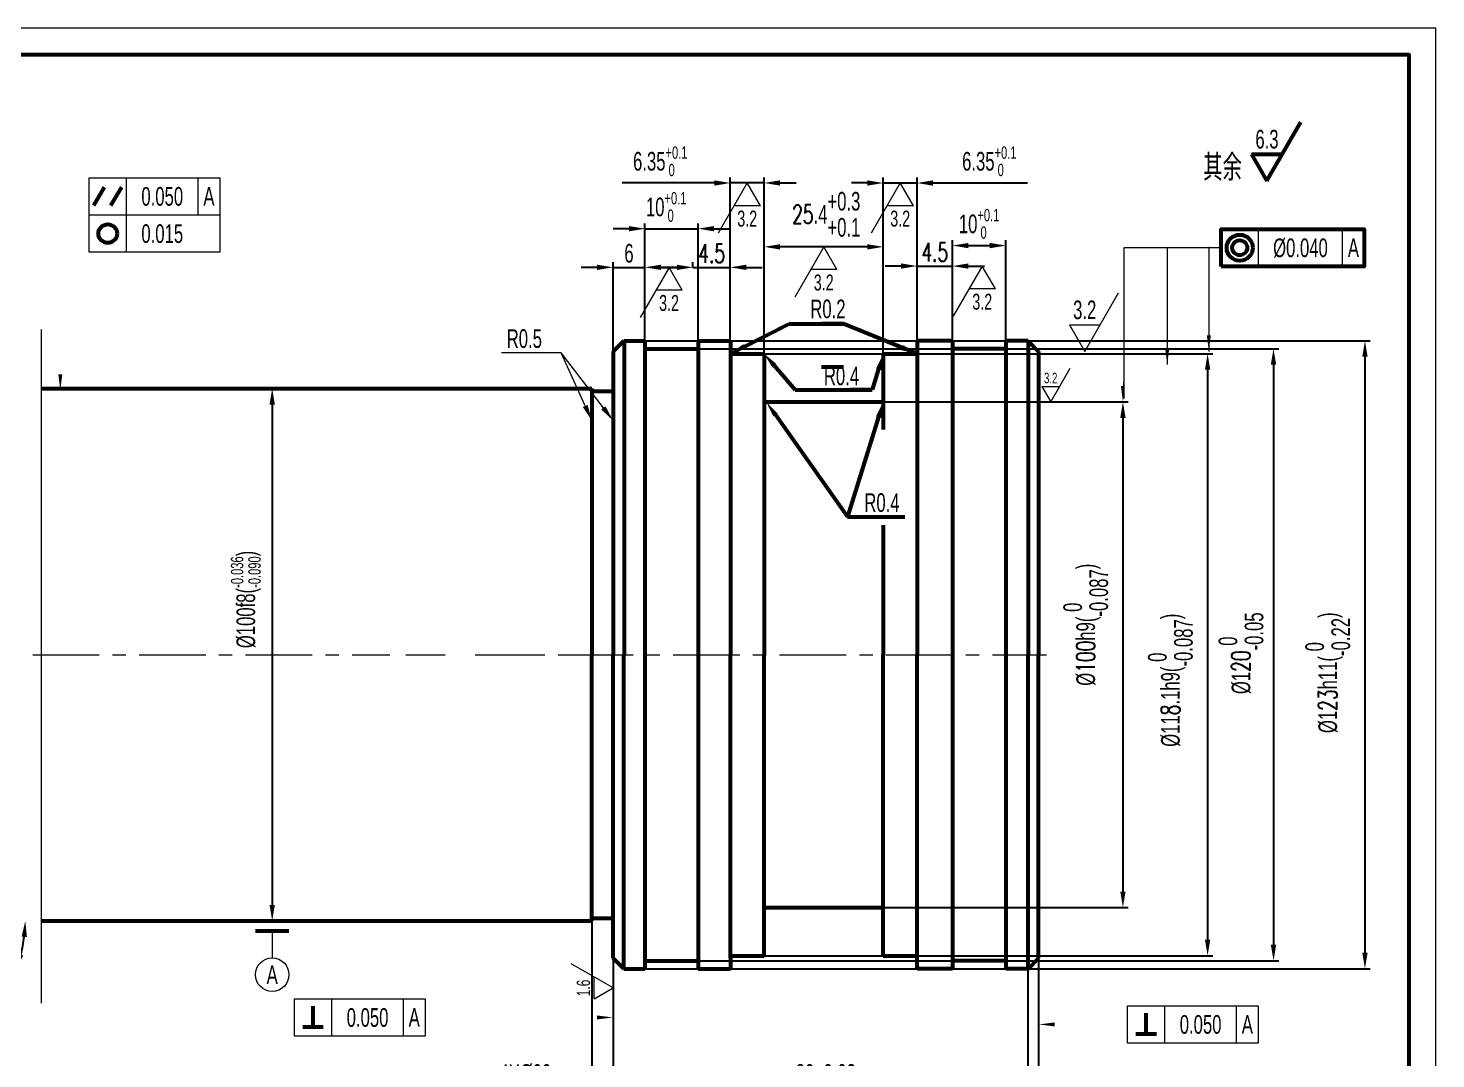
# Model space of a CAD drawing. Extents: x -25 to 395, y -5 to 292.
# Drawn here: x 130.4 to 395, y 98.3 to 292 of the extents above; entities that cross this region are included whole.
import ezdxf
from ezdxf.enums import TextEntityAlignment as Align

# ---------------------------------------------------------------- set-up
doc = ezdxf.new("R2010")
doc.units = 0
doc.header["$LTSCALE"] = 10
doc.header["$MEASUREMENT"] = 0
doc.linetypes.add('G', pattern=[2, 1.25, -0.25, 0.25, -0.25])
doc.linetypes.add('K', pattern=[2.5, 1.25, -0.25, 0.25, -0.25, 0.25, -0.25])
doc.layers.get('0').update_dxf_attribs({"linetype": 'CONTINUOUS', "lineweight": 53})
doc.layers.get('Defpoints').update_dxf_attribs({"linetype": 'CONTINUOUS', "lineweight": 53})
for name, color, linetype, lineweight in [('01', 7, 'CONTINUOUS', 53), ('02', 1, 'CONTINUOUS', 20), ('05', 4, 'G', 20), ('07', 6, 'K', 20), ('11', 3, 'CONTINUOUS', 20)]:
    doc.layers.add(name, color=color, linetype=linetype, lineweight=lineweight)
doc.styles.get("Standard").update_dxf_attribs({"font": 'GBTXT', "width": 0.67, "bigfont": 'INTECAD'})
doc.dimstyles.new('INTE', dxfattribs={"dimtxt": 3.5, "dimasz": 3, "dimexe": 1, "dimexo": 0, "dimgap": 1, "dimtad": 0, "dimdec": 4, "dimdsep": 46, "dimtxsty": 'Standard', "dimcen": 0, "dimclrd": 1, "dimclre": 1, "dimclrt": 3, "dimadec": 0, "dimazin": 0, "dimtfac": 1, "dimtdec": 4, "dimtix": 1, "dimtmove": 0, "dimatfit": 0, "dimfxl": 1, "dimtvp": 0.75, "dimtolj": 1, "dimtzin": 0, "dimarcsym": 0})

# ---------------------------------------------------------------- blocks, each defined once
blk = doc.blocks.new('*U1')
at = {"layer": '01'}
blk.add_lwpolyline([(0, 0), (390, 0), (390, 287), (0, 287)], close=True, dxfattribs=at)
at = {"layer": '02'}
blk.add_lwpolyline([(-25, -5), (395, -5), (395, 292), (-25, 292)], close=True, dxfattribs=at)
blk = doc.blocks.new('*D4')
at = {"color": 1, "lineweight": -2}
for p, q in [((166.47, 224.28), (177.28, 224.28)), ((176.28, 221.28), (176.28, 127.28)), ((166.47, 124.28), (177.28, 124.28))]:
    blk.add_line(p, q, dxfattribs=at)
at = {"color": 1}
for points in [[(175.78, 221.28), (176.78, 221.28), (176.28, 224.28)], [(175.78, 127.28), (176.78, 127.28), (176.28, 124.28)]]:
    blk.add_solid(points, dxfattribs=at)
at = {"layer": 'Defpoints', "color": 0}
for p in [(166.47, 224.28), (166.47, 124.28), (176.28, 124.28)]:
    blk.add_point(p, dxfattribs=at)
at = {"color": 3, "insert": (171.32, 184.65), "char_height": 3.5, "attachment_point": 5, "rotation": 90}
blk.add_mtext('\\A1;%%C{100f8(}{\\H2.333450;\\S-0.036^ -0.090;})', dxfattribs=at)
blk = doc.blocks.new('*U9', base_point=(219.08, 138.69))
at = {"layer": '01'}
blk.add_line((222.23, 143.7), (215.93, 143.7), dxfattribs=at)
at = {"layer": '02'}
blk.add_line((219.08, 143.7), (219.08, 138.69), dxfattribs=at)
blk.add_circle((219.08, 135.54), 3.15, dxfattribs=at)
at = {"layer": '11', "width": 0.67}
blk.add_text('A', height=3.5, dxfattribs=at).set_placement((219.08, 135.54), align=Align.MIDDLE)
blk = doc.blocks.new('SPSYM0', base_point=(187.362, 218.299))
at = {"layer": '01'}
blk.add_circle((188.362, 219.299), 0.5, dxfattribs=at)
blk = doc.blocks.new('SPSYM6', base_point=(187.362, 225.299))
at = {"layer": '01'}
for p, q in [((187.611, 225.799), (188.189, 226.799)), ((188.535, 225.799), (189.113, 226.799))]:
    blk.add_line(p, q, dxfattribs=at)
blk = doc.blocks.new('*U14', base_point=(187.36, 225.3))
at = {"layer": '02'}
for p, q in [((199.78, 258.24), (199.78, 265.24)), ((213.25, 258.24), (213.25, 265.24)), ((192.78, 258.24), (217.35, 258.24)), ((199.78, 251.24), (199.78, 258.24))]:
    blk.add_line(p, q, dxfattribs=at)
blk.add_lwpolyline([(192.78, 251.24), (192.78, 265.24), (217.35, 265.24), (217.35, 251.24)], close=True, dxfattribs=at)
blk.add_lwpolyline([(192.78, 258.24, 0, 0, 0), (187.36, 258.24, 0, 0, 0), (187.36, 225.3, 0, 0, 0), (187.36, 225.3, 0, 0.75, 0), (187.36, 228.3, 0.75, 0.75, 0)], format="xyseb", dxfattribs=at)
at = {"layer": '01', "xscale": 3.5, "yscale": 3.5}
for name, p in [('SPSYM6', (192.78, 258.24)), ('SPSYM0', (192.78, 251.24))]:
    blk.add_blockref(name, p, dxfattribs=at)
at = {"layer": '11', "width": 0.67}
for s, p in [('0.050', (206.52, 261.74)), ('A', (215.3, 261.74)), ('0.015', (206.52, 254.74))]:
    blk.add_text(s, height=3.5, dxfattribs=at).set_placement(p, align=Align.MIDDLE)
blk = doc.blocks.new('ROUGH0', base_point=(180.9, 225.3))
at = {"layer": '11'}
for p, q in [((185.9, 228.19), (180.9, 225.3)), ((185.9, 228.19), (185.9, 222.41)), ((180.9, 225.3), (191.9, 218.95))]:
    blk.add_line(p, q, dxfattribs=at)
blk = doc.blocks.new('*U28', base_point=(109.93, 235.03))
at = {"layer": '11', "rotation": 90}
blk.add_blockref('ROUGH0', (109.93, 235.03), dxfattribs=at)
at = {"layer": '11', "width": 0.67}
blk.add_text('3.2', height=3.5, dxfattribs=at).set_placement((109.93, 242.83), align=Align.MIDDLE_CENTER)
blk = doc.blocks.new('*D27')
at = {"color": 1, "lineweight": -2}
for p, q in [((242.42, 233.28), (382.67, 233.28)), ((381.67, 230.28), (381.67, 118.28)), ((243.34, 115.28), (382.67, 115.28))]:
    blk.add_line(p, q, dxfattribs=at)
at = {"color": 1}
for points in [[(381.17, 230.28), (382.17, 230.28), (381.67, 233.28)], [(381.17, 118.28), (382.17, 118.28), (381.67, 115.28)]]:
    blk.add_solid(points, dxfattribs=at)
at = {"layer": 'Defpoints', "color": 0}
for p in [(242.42, 233.28), (243.34, 115.28), (381.67, 115.28)]:
    blk.add_point(p, dxfattribs=at)
at = {"color": 3, "insert": (374.67, 170.89), "char_height": 3.5, "attachment_point": 5, "rotation": 90}
blk.add_mtext('\\A1;%%C1{\\Ftxt.shx|c0;23}h11(\\S 0^ -0.22;)', dxfattribs=at)
blk = doc.blocks.new('*D26')
at = {"color": 1, "lineweight": -2}
for p, q in [((318.34, 134.28), (318.34, 91.96)), ((240.34, 120.28), (240.34, 91.96)), ((315.34, 92.96), (243.34, 92.96))]:
    blk.add_line(p, q, dxfattribs=at)
at = {"color": 1}
for points in [[(243.34, 93.46), (243.34, 92.46), (240.34, 92.96)], [(315.34, 93.46), (315.34, 92.46), (318.34, 92.96)]]:
    blk.add_solid(points, dxfattribs=at)
at = {"layer": 'Defpoints', "color": 0}
for p in [(318.34, 134.28), (240.34, 120.28), (240.34, 92.96)]:
    blk.add_point(p, dxfattribs=at)
at = {"color": 3, "insert": (280.34, 95.58), "char_height": 3.5, "attachment_point": 5}
blk.add_mtext('\\A1;80±0.03', dxfattribs=at)
blk = doc.blocks.new('*D25')
at = {"color": 1, "lineweight": -2}
for p, q in [((268.74, 230.83), (353.1, 230.83)), ((352.1, 227.83), (352.1, 120.73)), ((268.74, 117.73), (353.1, 117.73))]:
    blk.add_line(p, q, dxfattribs=at)
at = {"color": 1}
for points in [[(351.6, 227.83), (352.6, 227.83), (352.1, 230.83)], [(351.6, 120.73), (352.6, 120.73), (352.1, 117.73)]]:
    blk.add_solid(points, dxfattribs=at)
at = {"layer": 'Defpoints', "color": 0}
for p in [(268.74, 230.83), (268.74, 117.73), (352.1, 117.73)]:
    blk.add_point(p, dxfattribs=at)
at = {"color": 3, "insert": (345.1, 169.48), "char_height": 3.5, "attachment_point": 5, "rotation": 90}
blk.add_mtext('\\A1;%%C11{\\Ftxt.shx|c0;8}.1h9(\\S 0^ -0.087;)', dxfattribs=at)
blk = doc.blocks.new('*D24')
at = {"color": 1, "lineweight": -2}
for p, q in [((268.74, 221.78), (337.18, 221.78)), ((336.18, 218.78), (336.18, 129.78)), ((268.74, 126.78), (337.18, 126.78))]:
    blk.add_line(p, q, dxfattribs=at)
at = {"color": 1}
for points in [[(335.68, 218.78), (336.68, 218.78), (336.18, 221.78)], [(335.68, 129.78), (336.68, 129.78), (336.18, 126.78)]]:
    blk.add_solid(points, dxfattribs=at)
at = {"layer": 'Defpoints', "color": 0}
for p in [(268.74, 221.78), (268.74, 126.78), (336.18, 126.78)]:
    blk.add_point(p, dxfattribs=at)
at = {"color": 3, "insert": (329.18, 179.91), "char_height": 3.5, "attachment_point": 5, "rotation": 90}
blk.add_mtext('\\A1;%%C{\\Ftxt.shx|c0;100}h9(\\S 0^ -0.087;)', dxfattribs=at)
blk = doc.blocks.new('*D17')
at = {"color": 1, "lineweight": -2}
for p, q in [((268.74, 230.83), (268.74, 251.91)), ((291.14, 230.78), (291.14, 251.91)), ((288.14, 250.91), (271.74, 250.91))]:
    blk.add_line(p, q, dxfattribs=at)
at = {"color": 1}
for points in [[(271.74, 251.41), (271.74, 250.41), (268.74, 250.91)], [(288.14, 251.41), (288.14, 250.41), (291.14, 250.91)]]:
    blk.add_solid(points, dxfattribs=at)
at = {"layer": 'Defpoints', "color": 0}
for p in [(268.74, 250.91), (268.74, 230.83), (291.14, 230.78)]:
    blk.add_point(p, dxfattribs=at)
at = {"color": 3, "insert": (280.42, 257.03), "char_height": 3.5, "attachment_point": 5}
blk.add_mtext('\\A1;{\\Ftxt.shx|c0;25}.4\\S+0.3^ +0.1;', dxfattribs=at)
blk = doc.blocks.new('*D18')
at = {"color": 1, "lineweight": -2}
for p, q in [((288.14, 262.91), (285.14, 262.91)), ((291.14, 230.83), (291.14, 263.91)), ((291.14, 262.91), (297.49, 262.91)), ((297.49, 233.28), (297.49, 263.91)), ((300.49, 262.91), (318.25, 262.91))]:
    blk.add_line(p, q, dxfattribs=at)
at = {"color": 1}
for points in [[(288.14, 263.41), (288.14, 262.41), (291.14, 262.91)], [(300.49, 263.41), (300.49, 262.41), (297.49, 262.91)]]:
    blk.add_solid(points, dxfattribs=at)
at = {"layer": 'Defpoints', "color": 0}
for p in [(297.49, 262.91), (297.49, 233.28), (291.14, 230.83)]:
    blk.add_point(p, dxfattribs=at)
at = {"color": 3, "insert": (311.07, 266.99), "char_height": 3.5, "attachment_point": 5}
blk.add_mtext('\\A1;{6.35}{\\H2.333450;\\S+0.1^  0;}', dxfattribs=at)
blk = doc.blocks.new('*D19')
at = {"color": 1, "lineweight": -2}
for p, q in [((259.39, 262.91), (242.04, 262.91)), ((262.39, 233.28), (262.39, 263.91)), ((268.74, 262.91), (262.39, 262.91)), ((268.74, 230.83), (268.74, 263.91)), ((271.74, 262.91), (274.74, 262.91))]:
    blk.add_line(p, q, dxfattribs=at)
at = {"color": 1}
for points in [[(259.39, 263.41), (259.39, 262.41), (262.39, 262.91)], [(271.74, 263.41), (271.74, 262.41), (268.74, 262.91)]]:
    blk.add_solid(points, dxfattribs=at)
at = {"layer": 'Defpoints', "color": 0}
for p in [(262.39, 262.91), (262.39, 233.28), (268.74, 230.83)]:
    blk.add_point(p, dxfattribs=at)
at = {"color": 3, "insert": (249.22, 266.99), "char_height": 3.5, "attachment_point": 5}
blk.add_mtext('\\A1;{6.35}{\\H2.333450;\\S+0.1^  0;}', dxfattribs=at)
blk = doc.blocks.new('*U20', base_point=(309.38, 227.8))
at = {"layer": '11', "xscale": 0.8571428571, "yscale": 0.8571428571, "rotation": 90}
blk.add_blockref('ROUGH0', (309.38, 227.8), dxfattribs=at)
at = {"layer": '11', "width": 0.67}
blk.add_text('3.2', height=3, dxfattribs=at).set_placement((309.38, 234.48), align=Align.MIDDLE_CENTER)
blk = doc.blocks.new('*U21', base_point=(281.26, 253.08))
at = {"layer": '11', "xscale": 0.8571428571, "yscale": 0.8571428571, "rotation": 270}
blk.add_blockref('ROUGH0', (281.26, 253.08), dxfattribs=at)
at = {"layer": '11', "width": 0.67}
blk.add_text('3.2', height=3, dxfattribs=at).set_placement((281.26, 246.39), align=Align.MIDDLE_CENTER)
blk = doc.blocks.new('*U22', base_point=(271.72, 261.08))
at = {"layer": '11', "xscale": 0.8571428571, "yscale": 0.8571428571, "rotation": 270}
blk.add_blockref('ROUGH0', (271.72, 261.08), dxfattribs=at)
at = {"layer": '11', "width": 0.67}
blk.add_text('3.2', height=3, dxfattribs=at).set_placement((271.72, 254.39), align=Align.MIDDLE_CENTER)
blk = doc.blocks.new('*U23', base_point=(302.67, 261.34))
at = {"layer": '11', "xscale": 0.8571428571, "yscale": 0.8571428571, "rotation": 270}
blk.add_blockref('ROUGH0', (302.67, 261.34), dxfattribs=at)
at = {"layer": '11', "width": 0.67}
blk.add_text('3.2', height=3, dxfattribs=at).set_placement((302.67, 254.65), align=Align.MIDDLE_CENTER)
blk = doc.blocks.new('ROUGH3', base_point=(12, -20))
at = {"layer": '01'}
for p, q in [((17, -17.11), (12, -20)), ((17, -17.11), (17, -22.89)), ((12, -20), (23, -26.35))]:
    blk.add_line(p, q, dxfattribs=at)
blk = doc.blocks.new('*U29', base_point=(368.25, 271.15))
at = {"layer": '11', "rotation": 90}
blk.add_blockref('ROUGH3', (380.25, 271.15), dxfattribs=at)
at = {"layer": '11', "width": 0.67}
blk.add_text('6.3', height=3.5, dxfattribs=at).set_placement((380.25, 278.95), align=Align.MIDDLE_CENTER)
blk.add_text('其余', height=4.949, dxfattribs=at).set_placement((368.25, 271.15))
blk = doc.blocks.new('*D30')
at = {"layer": '02', "color": 1, "lineweight": -2}
for p, q in [((50.68, 174.28), (50.68, 87.87)), ((320.34, 117.73), (320.34, 87.87)), ((317.34, 88.87), (53.68, 88.87))]:
    blk.add_line(p, q, dxfattribs=at)
at = {"layer": '02', "color": 1}
for points in [[(53.68, 89.37), (53.68, 88.37), (50.68, 88.87)], [(317.34, 89.37), (317.34, 88.37), (320.34, 88.87)]]:
    blk.add_solid(points, dxfattribs=at)
at = {"layer": 'Defpoints', "color": 0}
for p in [(50.68, 174.28), (320.34, 117.73), (50.68, 88.87)]:
    blk.add_point(p, dxfattribs=at)
at = {"layer": '02', "color": 3, "insert": (185.51, 91.5), "char_height": 3.5, "attachment_point": 5}
blk.add_mtext('\\A1;661', dxfattribs=at)
blk = doc.blocks.new('*D31')
at = {"layer": '02', "color": 1, "lineweight": -2}
for p, q in [((236.34, 124.28), (236.34, 91.9)), ((240.34, 112.28), (240.34, 91.9)), ((233.34, 92.9), (217.74, 92.9)), ((240.34, 92.9), (236.34, 92.9)), ((243.34, 92.9), (246.34, 92.9))]:
    blk.add_line(p, q, dxfattribs=at)
at = {"layer": '02', "color": 1}
for points in [[(233.34, 93.4), (233.34, 92.4), (236.34, 92.9)], [(243.34, 93.4), (243.34, 92.4), (240.34, 92.9)]]:
    blk.add_solid(points, dxfattribs=at)
at = {"layer": 'Defpoints', "color": 0}
for p in [(236.34, 124.28), (240.34, 112.28), (240.34, 92.9)]:
    blk.add_point(p, dxfattribs=at)
at = {"layer": '02', "color": 3, "insert": (223.87, 95.52), "char_height": 3.5, "attachment_point": 5}
blk.add_mtext('\\A1;4X%%C99', dxfattribs=at)
blk = doc.blocks.new('*U32', base_point=(210.71, 126.51))
at = {"layer": '11', "xscale": 0.7142857143, "yscale": 0.7142857143, "rotation": 180}
blk.add_blockref('ROUGH0', (210.71, 126.51), dxfattribs=at)
at = {"layer": '11', "width": 0.67}
blk.add_text('1.6', height=2.5, rotation=90, dxfattribs=at).set_placement((205.14, 126.51), align=Align.MIDDLE_CENTER)
blk = doc.blocks.new('SPSYM7', base_point=(292.711, 116.888))
at = {"layer": '01'}
for p, q in [((293.711, 117.388), (293.711, 118.488)), ((293.161, 117.388), (294.261, 117.388))]:
    blk.add_line(p, q, dxfattribs=at)
blk = doc.blocks.new('*U34', base_point=(292.71, 120.39))
at = {"layer": '02'}
for p, q in [((316.41, 116.89), (316.41, 123.89)), ((329.89, 116.89), (329.89, 123.89))]:
    blk.add_line(p, q, dxfattribs=at)
blk.add_lwpolyline([(309.41, 116.89), (309.41, 123.89), (333.98, 123.89), (333.98, 116.89)], close=True, dxfattribs=at)
blk.add_lwpolyline([(309.41, 120.39, 0, 0, 0), (292.71, 120.39, 0, 0, 0), (292.71, 120.39, 0, 0.75, 0), (295.71, 120.39, 0.75, 0.75, 0)], format="xyseb", dxfattribs=at)
at = {"layer": '01', "xscale": 3.5, "yscale": 3.5}
blk.add_blockref('SPSYM7', (309.41, 116.89), dxfattribs=at)
at = {"layer": '11', "width": 0.67}
for s, p in [('0.050', (323.15, 120.39)), ('A', (331.94, 120.39))]:
    blk.add_text(s, height=3.5, dxfattribs=at).set_placement(p, align=Align.MIDDLE)
blk = doc.blocks.new('*U35', base_point=(210.71, 122.47))
at = {"layer": '02'}
for p, q in [((157.83, 118.97), (157.83, 125.97)), ((171.3, 118.97), (171.3, 125.97))]:
    blk.add_line(p, q, dxfattribs=at)
blk.add_lwpolyline([(150.83, 118.97), (150.83, 125.97), (175.4, 125.97), (175.4, 118.97)], close=True, dxfattribs=at)
blk.add_lwpolyline([(175.4, 122.47, 0, 0, 0), (210.71, 122.47, 0, 0, 0), (210.71, 122.47, 0, 0.75, 0), (207.71, 122.47, 0.75, 0.75, 0)], format="xyseb", dxfattribs=at)
at = {"layer": '01', "xscale": 3.5, "yscale": 3.5}
blk.add_blockref('SPSYM7', (150.83, 118.97), dxfattribs=at)
at = {"layer": '11', "width": 0.67}
for s, p in [('0.050', (164.57, 122.47)), ('A', (173.35, 122.47))]:
    blk.add_text(s, height=3.5, dxfattribs=at).set_placement(p, align=Align.MIDDLE)
blk = doc.blocks.new('*D38')
at = {"layer": '01', "color": 1, "lineweight": -2}
for p, q in [((256.34, 231.78), (365.49, 231.78)), ((364.49, 228.78), (364.49, 119.78)), ((256.34, 116.78), (365.49, 116.78))]:
    blk.add_line(p, q, dxfattribs=at)
at = {"layer": '01', "color": 1}
for points in [[(363.99, 228.78), (364.99, 228.78), (364.49, 231.78)], [(363.99, 119.78), (364.99, 119.78), (364.49, 116.78)]]:
    blk.add_solid(points, dxfattribs=at)
at = {"layer": 'Defpoints', "color": 0}
for p in [(256.34, 231.78), (256.34, 116.78), (364.49, 116.78)]:
    blk.add_point(p, dxfattribs=at)
at = {"layer": '01', "color": 3, "insert": (358.37, 174.55), "char_height": 3.5, "attachment_point": 5, "rotation": 90}
blk.add_mtext('\\A1;%%C1{\\Ftxt.shx|c0;20}\\S 0^ -0.05;', dxfattribs=at)
blk = doc.blocks.new('*D39')
at = {"layer": '01', "color": 1, "lineweight": -2}
for p, q in [((237.34, 247.06), (234.34, 247.06)), ((240.34, 231.28), (240.34, 248.06)), ((240.34, 247.06), (246.34, 247.06)), ((246.34, 233.28), (246.34, 248.06)), ((249.34, 247.06), (252.34, 247.06))]:
    blk.add_line(p, q, dxfattribs=at)
at = {"layer": '01', "color": 1}
for points in [[(237.34, 247.56), (237.34, 246.56), (240.34, 247.06)], [(249.34, 247.56), (249.34, 246.56), (246.34, 247.06)]]:
    blk.add_solid(points, dxfattribs=at)
at = {"layer": 'Defpoints', "color": 0}
for p in [(246.34, 247.06), (246.34, 233.28), (240.34, 231.28)]:
    blk.add_point(p, dxfattribs=at)
at = {"layer": '01', "color": 3, "insert": (243.34, 249.68), "char_height": 3.5, "attachment_point": 5}
blk.add_mtext('\\A1;6', dxfattribs=at)
blk = doc.blocks.new('*D40')
at = {"layer": '01', "color": 1, "lineweight": -2}
for p, q in [((243.34, 254.32), (240.34, 254.32)), ((246.34, 233.28), (246.34, 255.32)), ((246.34, 254.32), (256.34, 254.32)), ((256.34, 233.28), (256.34, 255.32)), ((259.34, 254.32), (262.34, 254.32))]:
    blk.add_line(p, q, dxfattribs=at)
at = {"layer": '01', "color": 1}
for points in [[(243.34, 254.82), (243.34, 253.82), (246.34, 254.32)], [(259.34, 254.82), (259.34, 253.82), (256.34, 254.32)]]:
    blk.add_solid(points, dxfattribs=at)
at = {"layer": 'Defpoints', "color": 0}
for p in [(256.34, 254.32), (246.34, 233.28), (256.34, 233.28)]:
    blk.add_point(p, dxfattribs=at)
at = {"layer": '01', "color": 3, "insert": (250.34, 258.41), "char_height": 3.5, "attachment_point": 5}
blk.add_mtext('\\A1;{10}{\\H2.333450;\\S+0.1^  0;}', dxfattribs=at)
blk = doc.blocks.new('*D41')
at = {"layer": '01', "color": 1, "lineweight": -2}
for p, q in [((294.49, 247.3), (291.49, 247.3)), ((297.49, 233.28), (297.49, 248.3)), ((297.49, 247.3), (304.15, 247.3)), ((304.15, 233.28), (304.15, 248.3)), ((307.15, 247.3), (310.15, 247.3))]:
    blk.add_line(p, q, dxfattribs=at)
at = {"layer": '01', "color": 1}
for points in [[(294.49, 247.8), (294.49, 246.8), (297.49, 247.3)], [(307.15, 247.8), (307.15, 246.8), (304.15, 247.3)]]:
    blk.add_solid(points, dxfattribs=at)
at = {"layer": 'Defpoints', "color": 0}
for p in [(304.15, 247.3), (297.49, 233.28), (304.15, 233.28)]:
    blk.add_point(p, dxfattribs=at)
at = {"layer": '01', "color": 3, "insert": (300.82, 249.92), "char_height": 3.5, "attachment_point": 5}
blk.add_mtext('\\A1;{\\Ftxt.shx|c0;4.5}', dxfattribs=at)
blk = doc.blocks.new('*D42')
at = {"layer": '01', "color": 1, "lineweight": -2}
for p, q in [((304.15, 233.28), (304.15, 252.15)), ((314.15, 233.28), (314.15, 252.15)), ((307.15, 251.15), (311.15, 251.15))]:
    blk.add_line(p, q, dxfattribs=at)
at = {"layer": '01', "color": 1}
for points in [[(307.15, 251.65), (307.15, 250.65), (304.15, 251.15)], [(311.15, 251.65), (311.15, 250.65), (314.15, 251.15)]]:
    blk.add_solid(points, dxfattribs=at)
at = {"layer": 'Defpoints', "color": 0}
for p in [(314.15, 251.15), (304.15, 233.28), (314.15, 233.28)]:
    blk.add_point(p, dxfattribs=at)
at = {"layer": '01', "color": 3, "insert": (309.15, 255.23), "char_height": 3.5, "attachment_point": 5}
blk.add_mtext('\\A1;{10}{\\H2.333450;\\S+0.1^  0;}', dxfattribs=at)
blk = doc.blocks.new('*U43', base_point=(225.24, 253.08))
at = {"layer": '11', "xscale": 0.8571428571, "yscale": 0.8571428571, "rotation": 270}
blk.add_blockref('ROUGH0', (225.24, 253.08), dxfattribs=at)
at = {"layer": '11', "width": 0.67}
blk.add_text('3.2', height=3, dxfattribs=at).set_placement((225.24, 246.39), align=Align.MIDDLE_CENTER)
blk = doc.blocks.new('*U44', base_point=(284.1, 253.32))
at = {"layer": '11', "xscale": 0.8571428571, "yscale": 0.8571428571, "rotation": 270}
blk.add_blockref('ROUGH0', (284.1, 253.32), dxfattribs=at)
at = {"layer": '11', "width": 0.67}
blk.add_text('3.2', height=3, dxfattribs=at).set_placement((284.1, 246.63), align=Align.MIDDLE_CENTER)
blk = doc.blocks.new('*D45')
at = {"layer": '01', "color": 1, "lineweight": -2}
for p, q in [((252.34, 247.06), (249.34, 247.06)), ((255.34, 247.06), (255.34, 248.06)), ((255.34, 247.06), (262.39, 247.06)), ((262.39, 233.28), (262.39, 248.06)), ((265.39, 247.06), (268.39, 247.06))]:
    blk.add_line(p, q, dxfattribs=at)
at = {"layer": '01', "color": 1}
for points in [[(252.34, 247.56), (252.34, 246.56), (255.34, 247.06)], [(265.39, 247.56), (265.39, 246.56), (262.39, 247.06)]]:
    blk.add_solid(points, dxfattribs=at)
at = {"layer": 'Defpoints', "color": 0}
for p in [(255.34, 247.06), (262.39, 247.06), (262.39, 233.28)]:
    blk.add_point(p, dxfattribs=at)
at = {"layer": '01', "color": 3, "insert": (258.87, 249.68), "char_height": 3.5, "attachment_point": 5}
blk.add_mtext('\\A1;{\\Ftxt.shx|c0;4.5}', dxfattribs=at)
blk = doc.blocks.new('*U46', base_point=(324.1, 237.28))
at = {"layer": '02'}
blk.add_line((324.1, 256.76), (324.1, 237.28), dxfattribs=at)
blk.add_lwpolyline([(324.1, 240.28, 0.75, 0, 0), (324.1, 237.28, 0, 0, 0)], format="xyseb", dxfattribs=at)
blk.add_point((324.1, 256.76), dxfattribs=at)
blk = doc.blocks.new('SPSYM10', base_point=(340.596, 224.299))
at = {"layer": '01'}
for radius in [0.7, 0.4]:
    blk.add_circle((341.596, 225.299), radius, dxfattribs=at)
blk = doc.blocks.new('*D48')
at = {"layer": '01', "color": 1, "linetype": 'Continuous', "lineweight": -2}
blk.add_line((105.68, 124.28), (128.98, 114.7), dxfattribs=at)
blk.add_arc((105.68, 124.28), 24.19, 344.7715, 352.8903, dxfattribs=at)
at = {"layer": '01', "color": 1, "linetype": 'Continuous'}
for points in [[(129.18, 121.31), (130.18, 121.25), (129.87, 124.28)], [(129.49, 117.76), (128.55, 118.08), (128.05, 115.08)]]:
    blk.add_solid(points, dxfattribs=at)
at = {"layer": 'Defpoints', "color": 0, "linetype": 'Continuous'}
for p in [(100.91, 126.24), (105.68, 124.28), (105.68, 124.28), (236.34, 124.28), (129.06, 118.06)]:
    blk.add_point(p, dxfattribs=at)
at = {"layer": '01', "color": 3, "linetype": 'Continuous', "insert": (126.84, 120.1), "char_height": 3.5, "attachment_point": 5, "rotation": 78.8309}
blk.add_mtext('\\A1;20°', dxfattribs=at)

msp = doc.modelspace()

# ---------------------------------------------------------------- linework, layer by layer
for p, q in [((318.34486, 233.27817), (320.34486, 231.27817)), ((320.34486, 231.27817), (320.34486, 174.27817)), ((242.34486, 115.27817), (242.34486, 174.27817)), ((262.39486, 117.27817), (262.39486, 174.27817)), ((268.74486, 124.27817), (268.74486, 174.27817)), ((291.14486, 124.27817), (291.14486, 174.27817)), ((297.49486, 117.27817), (297.49486, 174.27817)), ((318.34486, 115.27817), (318.34486, 174.27817)), ((320.34486, 117.27817), (320.34486, 174.27817)), ((262.39486, 117.27817), (262.39486, 115.27817)), ((318.34486, 115.27817), (320.34486, 117.27817))]:
    msp.add_line(p, q)
at = {"color": 1}
for p, q in [((274.57494, 224.01577), (289.0574, 224.01577)), ((277.27209, 224.01577), (280.27209, 224.01577)), ((284.39995, 200.21128), (286.56899, 200.21128)), ((284.39995, 200.21128), (286.56899, 200.21128)), ((286.56899, 200.21128), (295.21316, 200.21128)), ((286.56899, 200.21128), (295.21316, 200.21128))]:
    msp.add_line(p, q, dxfattribs=at)
msp.add_lwpolyline([(354.64323, 247.2381), (354.64323, 254.2381), (381.55823, 254.2381), (381.55823, 247.2381)], close=True)
for points in [[(344.50913, 231.77817, 0.75, 0, 0), (344.50913, 228.77817, 0, 0, 0)], [(336.1779, 224.77817, 0.75, 0, 0), (336.1779, 221.77817, 0, 0, 0)]]:
    msp.add_lwpolyline(points, format="xyseb")
at = {"layer": '01', "color": 1, "linetype": 'Continuous'}
for p, q in [((262.39486, 230.82817), (273.42391, 236.45302)), ((265.06736, 232.19115), (273.42391, 236.45302)), ((273.42391, 236.45302), (283.68224, 236.45302)), ((273.42391, 236.45302), (277.60564, 236.45302)), ((283.68224, 236.45302), (279.50051, 236.45302)), ((297.49486, 230.82817), (283.68224, 236.45302)), ((294.7164, 231.95963), (283.68224, 236.45302)), ((270.69547, 228.54889), (274.57494, 224.01577)), ((283.68224, 228.29469), (279.50051, 228.29469)), ((290.26, 227.91163), (289.0574, 224.01577)), ((274.57494, 224.01577), (278.75667, 224.01577)), ((289.0574, 224.01577), (284.87567, 224.01577)), ((270.87729, 219.32895), (284.39995, 200.21128)), ((290.2494, 218.91493), (284.39995, 200.21128)), ((284.39995, 200.21128), (288.58168, 200.21128))]:
    msp.add_line(p, q, dxfattribs=at)
at = {"layer": '01'}
for p, q in [((242.34486, 233.27817), (240.34486, 231.27817)), ((242.34486, 233.27817), (246.34486, 233.27817)), ((242.41995, 233.27817), (242.41995, 174.27817)), ((246.34486, 233.27817), (246.34486, 115.27817)), ((256.34486, 233.27817), (256.34486, 115.27817)), ((256.34486, 233.27817), (262.39486, 233.27817)), ((262.39486, 233.27817), (262.39486, 231.27817)), ((297.49486, 233.27817), (297.49486, 174.27817)), ((304.14639, 233.27817), (297.49486, 233.27817)), ((304.14639, 233.27817), (304.14639, 115.27817)), ((318.34486, 233.27817), (314.14639, 233.27817)), ((314.14639, 233.27817), (314.14639, 115.27817)), ((318.34486, 233.27817), (318.34486, 174.27817)), ((240.34486, 231.27817), (240.34486, 218.27817)), ((246.34486, 231.77817), (256.34486, 231.77817)), ((262.39486, 231.27817), (262.39486, 174.27817)), ((262.39486, 230.82817), (268.74486, 230.82817)), ((268.74486, 230.82817), (268.74486, 174.27817)), ((291.14486, 230.82817), (297.49486, 230.82817)), ((291.14486, 230.82817), (291.14486, 216.57056)), ((314.14639, 231.77817), (304.14639, 231.77817)), ((132.90902, 224.27817), (236.34486, 224.27817)), ((236.34486, 224.27817), (236.34486, 174.27817)), ((236.34486, 223.77817), (240.34486, 223.77817)), ((268.74486, 221.77817), (291.14486, 221.77817)), ((269.14486, 221.77817), (291.14486, 221.77817)), ((240.34486, 218.27817), (240.34486, 174.27817)), ((291.14486, 198.59366), (291.14486, 174.27817)), ((240.34486, 178.12806), (240.34486, 174.27817)), ((240.34486, 178.12806), (240.34486, 174.27817)), ((236.34486, 124.27817), (236.34486, 174.27817)), ((240.34486, 120.27817), (240.34486, 174.27817)), ((240.34486, 117.27817), (240.34486, 174.27817)), ((236.34486, 124.77817), (240.34486, 124.77817)), ((268.74486, 126.77817), (291.14486, 126.77817)), ((132.90902, 124.27817), (236.34486, 124.27817)), ((268.74486, 117.72817), (268.74486, 124.27817)), ((291.14486, 117.72817), (291.14486, 124.27817)), ((240.34486, 117.27817), (242.34486, 115.27817)), ((246.34486, 116.77817), (256.34486, 116.77817)), ((262.39486, 117.72817), (268.74486, 117.72817)), ((291.14486, 117.72817), (297.49486, 117.72817)), ((297.49486, 115.27817), (297.49486, 117.27817)), ((314.14639, 116.77817), (304.14639, 116.77817)), ((242.34486, 115.27817), (246.34486, 115.27817)), ((256.34486, 115.27817), (262.39486, 115.27817)), ((304.14639, 115.27817), (297.49486, 115.27817)), ((318.34486, 115.27817), (314.14639, 115.27817))]:
    msp.add_line(p, q, dxfattribs=at)
at = {"layer": '01', "color": 1, "linetype": 'Continuous'}
for points in [[(265.29452, 231.74574), (264.8402, 232.63657), (262.39486, 230.82817)], [(270.31559, 228.22379), (271.07535, 228.874), (268.74486, 230.82817)], [(289.78224, 228.05911), (290.73775, 227.76416), (291.14486, 230.77817)], [(294.90498, 232.4227), (294.52783, 231.49655), (297.49486, 230.82817)], [(270.46908, 219.04021), (271.28549, 219.61769), (269.14486, 221.77817)], [(289.77219, 219.06417), (290.7266, 218.76568), (291.14486, 221.77817)]]:
    msp.add_solid(points, dxfattribs=at)
at = {"layer": '02'}
for p, q in [((361.64323, 247.2381), (361.64323, 254.2381)), ((377.46323, 247.2381), (377.46323, 254.2381)), ((354.64323, 250.7381), (336.3274, 250.7381)), ((336.3274, 250.7381), (336.3274, 222.41381)), ((344.50913, 250.7381), (344.50913, 228.77817)), ((336.3274, 222.41381), (336.3274, 225.41381))]:
    msp.add_line(p, q, dxfattribs=at)
at = {"layer": '02', "color": 1}
for p, q in [((227.99335, 231.02198), (219.34918, 231.02198)), ((227.61093, 231.02198), (224.0476, 231.02198)), ((230.61093, 231.02198), (227.61093, 231.02198)), ((230.61093, 231.02198), (227.99335, 231.02198)), ((238.52385, 220.66227), (230.61093, 231.02198)), ((235.1139, 221.014), (230.61093, 231.02198))]:
    msp.add_line(p, q, dxfattribs=at)
for points in [[(236.34486, 218.27817), (234.65793, 220.80884), (235.56988, 221.21916)], [(240.34486, 218.27817), (238.1265, 220.35876), (238.9212, 220.96577)]]:
    msp.add_solid(points, dxfattribs=at)
at = {"layer": '05'}
for p, q in [((91.2799, 174.27817), (198.37335, 174.27817)), ((201.37335, 174.27817), (208.78691, 174.27817)), ((214.41366, 174.27817), (217.78971, 174.27817)), ((215.0285, 174.27817), (236.34486, 174.27817)), ((217.86616, 174.27817), (218.07105, 174.27817)), ((231.6478, 174.27817), (321.81552, 174.27817))]:
    msp.add_line(p, q, dxfattribs=at)
at = {"layer": '07', "linetype": 'Continuous'}
msp.add_line((132.90902, 108.83091), (132.90902, 235.38737), dxfattribs=at)

# ---------------------------------------------------------------- block references
at = {"layer": '01', "xscale": 3.5, "yscale": 3.5}
msp.add_blockref('SPSYM10', (354.64323, 247.2381), dxfattribs=at)
at = {"layer": '01'}
msp.add_blockref('*U46', (352.32804, 231.27817), dxfattribs=at)
at = {"layer": '02'}
for name, p in [('*U1', (0, 0)), ('*U14', (136.45422, 223.95947)), ('*U9', (176.27967, 117.3158)), ('*U35', (240.34486, 106.1188)), ('*U34', (320.34486, 104.81663))]:
    msp.add_blockref(name, p, dxfattribs=at)
at = {"layer": '11'}
for name, p in [('*U29', (351.25971, 263.33999)), ('*U22', (265.56986, 262.91032)), ('*U23', (294.31986, 262.91032)), ('*U21', (279.94486, 250.90981)), ('*U43', (250.87314, 247.05962)), ('*U44', (309.73693, 247.29513)), ('*U28', (329.00001, 231.27817)), ('*U32', (240.34486, 111.66852))]:
    msp.add_blockref(name, p, dxfattribs=at)
at = {"layer": '11', "xscale": 0.6719206654495207, "yscale": 0.6719206654495207}
msp.add_blockref('*U20', (322.60485, 221.77817), dxfattribs=at)

# ---------------------------------------------------------------- texts
at = {"color": 3, "char_height": 3.5, "width": 13.4201664, "attachment_point": 5}
for insert in [(283.28283, 226.64077), (290.89107, 202.83629), (290.89107, 202.83629)]:
    msp.add_mtext('R0.4', dxfattribs=dict(at, insert=insert))
at = {"layer": '01', "color": 3, "linetype": 'Continuous', "insert": (277.42391, 237.45302), "char_height": 3.5, "attachment_point": 7}
msp.add_mtext('\\A1;R0.2', dxfattribs=at)
at = {"layer": '02', "color": 3, "insert": (223.67126, 233.64699), "char_height": 3.5, "width": 13.4201664, "attachment_point": 5}
msp.add_mtext('R0.5', dxfattribs=at)
at = {"layer": '11', "width": 0.67}
for s, p in [('%%C0.040', (369.55323, 250.7381)), ('A', (379.51073, 250.7381))]:
    msp.add_text(s, height=3.5, dxfattribs=at).set_placement(p, align=Align.MIDDLE)

# ---------------------------------------------------------------- dimensions: what is measured, and where the dimension line sits
for base, p1, p2, angle, text, picture, middle, dimtype in [((262.39486, 262.91032), (268.74486, 230.82817), (262.39486, 233.27817), 180, '{6.35}{\\H2.333450;\\S+0.1^  0;}', '*D19', (249.21585, 262.91032), 160), ((381.67328, 115.27817), (242.41995, 233.27817), (243.34486, 115.27817), 90, '%%C1{\\Ftxt.shx;23}h11(\\S 0^ -0.22;)', '*D27', (381.67328, 170.8887), 160), ((352.09588, 117.72817), (268.74486, 230.82817), (268.74486, 117.72817), 270, '%%C11{\\Ftxt.shx;8}.1h9(\\S 0^ -0.087;)', '*D25', (352.09588, 169.48149), 161), ((176.27967, 124.27817), (166.47471, 224.27817), (166.47471, 124.27817), 90, '%%C{100f8(}{\\H2.333450;\\S-0.036^ -0.090;})', '*D4', (176.27967, 184.649), 160), ((336.1779, 126.77817), (268.74486, 221.77817), (268.74486, 126.77817), 90, '%%C{\\Ftxt.shx;100}h9(\\S 0^ -0.087;)', '*D24', (336.1779, 179.91381), 160), ((240.34486, 92.95942), (318.34486, 134.27817), (240.34486, 120.27817), 180, '80%%p0.03', '*D26', (280.34486, 92.95942), 160)]:
    dim = msp.add_linear_dim(base=base, p1=p1, p2=p2, angle=angle, text=text, dimstyle='INTE')
    dim.commit()
    dim.dimension.update_dxf_attribs({"geometry": picture, "text_midpoint": middle, "dimtype": dimtype})
for base, p1, p2, text, picture, middle in [((297.49486, 262.91032), (291.14486, 230.82817), (297.49486, 233.27817), '{6.35}{\\H2.333450;\\S+0.1^  0;}', '*D18', (311.07386, 262.91032)), ((268.74486, 250.90981), (291.14486, 230.77817), (268.74486, 230.82817), '{\\Ftxt.shx;25}.4\\S+0.3^ +0.1;', '*D17', (280.42169, 250.90981))]:
    dim = msp.add_linear_dim(base=base, p1=p1, p2=p2, text=text, dimstyle='INTE')
    dim.commit()
    dim.dimension.update_dxf_attribs({"geometry": picture, "text_midpoint": middle, "dimtype": 160})
at = {"layer": '01'}
for base, p1, p2, picture, middle in [((256.34486, 254.32347), (246.34486, 233.27817), (256.34486, 233.27817), '*D40', (250.34486, 254.32347)), ((314.14639, 251.14532), (304.14639, 233.27817), (314.14639, 233.27817), '*D42', (309.14639, 251.14532))]:
    dim = msp.add_linear_dim(base=base, p1=p1, p2=p2, text='{10}{\\H2.333450;\\S+0.1^  0;}', dimstyle='INTE', dxfattribs=at)
    dim.commit()
    dim.dimension.update_dxf_attribs({"geometry": picture, "text_midpoint": middle, "dimtype": 160})
for base, p1, p2, text, picture, middle in [((246.34486, 247.05962), (240.34486, 231.27817), (246.34486, 233.27817), '6', '*D39', (243.34486, 249.68462)), ((262.39486, 247.05962), (255.34486, 247.05962), (262.39486, 233.27817), '{\\Ftxt.shx;4.5}', '*D45', (258.86986, 249.68462)), ((304.14639, 247.2964), (297.49486, 233.27817), (304.14639, 233.27817), '{\\Ftxt.shx;4.5}', '*D41', (300.82062, 249.9214))]:
    dim = msp.add_linear_dim(base=base, p1=p1, p2=p2, text=text, dimstyle='INTE', dxfattribs=at)
    dim.commit()
    dim.dimension.update_dxf_attribs({"geometry": picture, "text_midpoint": middle})
dim = msp.add_linear_dim(base=(364.49022, 116.77817), p1=(256.34486, 231.77817), p2=(256.34486, 116.77817), angle=90, text='%%C1{\\Ftxt.shx;20}\\S 0^ -0.05;', dimstyle='INTE', dxfattribs=at)
dim.commit()
dim.dimension.update_dxf_attribs({"geometry": '*D38', "text_midpoint": (364.49022, 174.54747), "dimtype": 160})
at = {"layer": '01', "linetype": 'Continuous'}
dim = msp.add_angular_dim_2l(base=(129.05656, 118.06084), line1=((105.67723, 124.27817), (236.34486, 124.27817)), line2=((105.67723, 124.27817), (100.9111, 126.23662)), text='20%%D', dimstyle='INTE', override={"dimatfit": 3}, dxfattribs=at)
dim.commit()
dim.dimension.update_dxf_attribs({"geometry": '*D48', "text_midpoint": (126.83565, 120.10054)})
at = {"layer": '02'}
dim = msp.add_linear_dim(base=(50.67723, 88.87438), p1=(320.34486, 117.72817), p2=(50.67723, 174.27817), angle=180, text='661', dimstyle='INTE', override={"dimjust": 0}, dxfattribs=at)
dim.commit()
dim.dimension.update_dxf_attribs({"geometry": '*D30', "text_midpoint": (185.51104, 91.49938)})
dim = msp.add_linear_dim(base=(240.34486, 92.89912), p1=(236.34486, 124.27817), p2=(240.34486, 112.27817), angle=180, text='4X%%C99', dimstyle='INTE', dxfattribs=at)
dim.commit()
dim.dimension.update_dxf_attribs({"geometry": '*D31', "text_midpoint": (223.87319, 92.89912), "dimtype": 160})

doc.saveas('drawing.dxf')
